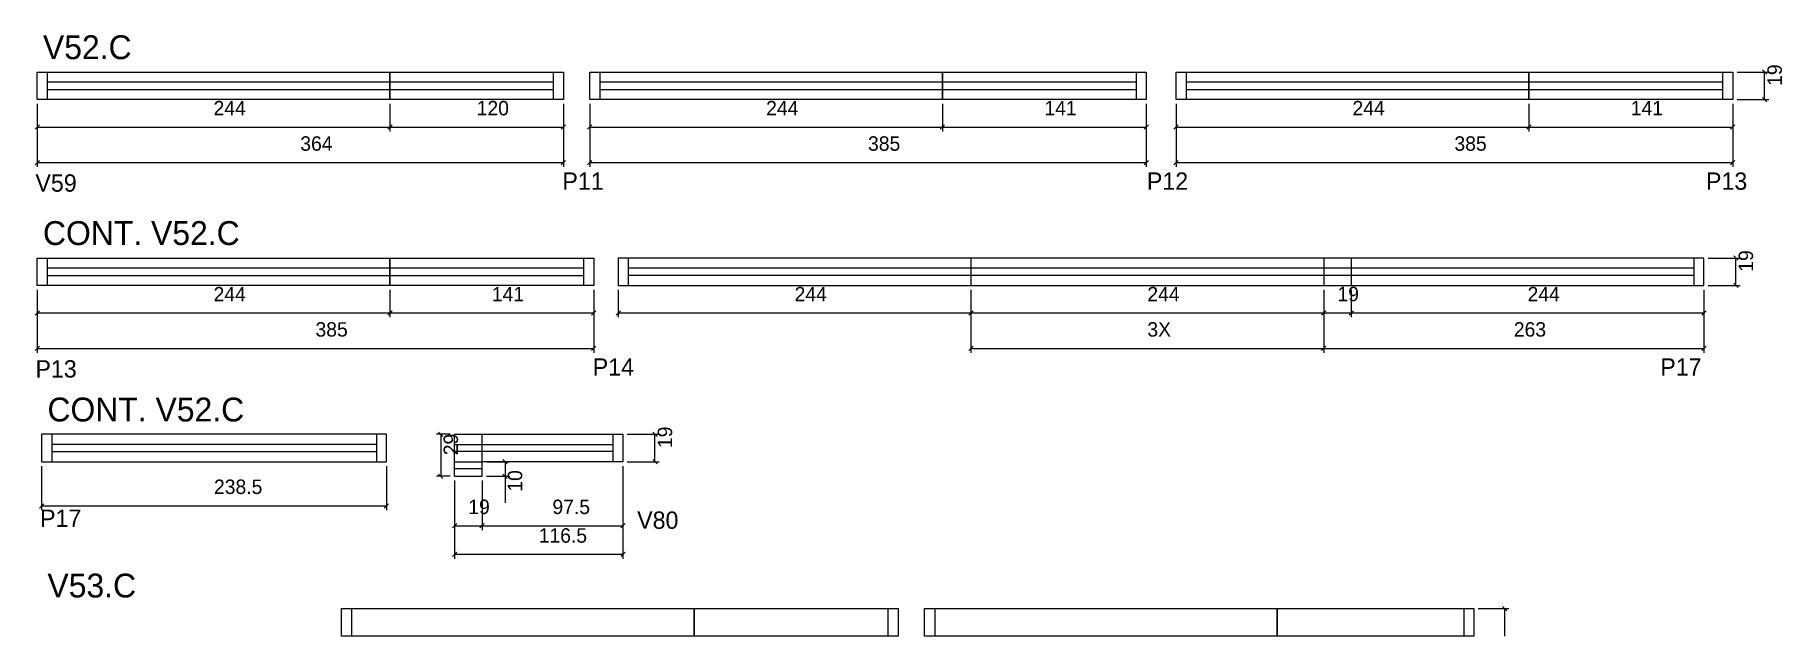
# Model space of a CAD drawing. Header units: metres. Extents: x 4075 to 5284, y 1194 to 1610.
import ezdxf

# ---------------------------------------------------------------- set-up
doc = ezdxf.new("R2010")
doc.units = ezdxf.units.M
for name, color, linetype in [('00 - FELIPE', 7, 'Continuous'), ('5', 7, 'Continuous'), ('COTA', 7, 'Continuous'), ('NOMENCLATURA', 7, 'Continuous'), ('Painéis', 7, 'Continuous'), ('SARR_2.2x7', 7, 'Continuous'), ('SARR_EDITAR', 7, 'Continuous')]:
    doc.layers.add(name, color=color, linetype=linetype)

msp = doc.modelspace()

# ---------------------------------------------------------------- linework, layer by layer
at = {"layer": '00 - FELIPE', "color": 4, "lineweight": 25}
for p, q in [((4966.8, 1433.7), (4966.8, 1390.1)), ((4985.8, 1433.7), (4985.8, 1414.7)), ((5229.8, 1433.7), (5229.8, 1390.1)), ((5229.8, 1433.7), (5229.8, 1414.7)), ((4985.8, 1417.7), (5229.8, 1417.7)), ((4966.8, 1393.1), (5229.8, 1393.1))]:
    msp.add_line(p, q, dxfattribs=at)
at = {"layer": '00 - FELIPE', "color": 0, "lineweight": 25}
for p, q in [((4987.3, 1419.2), (4984.3, 1416.2)), ((5228.3, 1416.2), (5231.3, 1419.2)), ((4968.3, 1394.6), (4965.3, 1391.6)), ((5228.3, 1391.6), (5231.3, 1394.6))]:
    msp.add_line(p, q, dxfattribs=at)
at = {"layer": 'COTA', "color": 4, "lineweight": 25}
for p, q in [((5252.7, 1584.3), (5274.8, 1584.3)), ((5271.8, 1565.3), (5271.8, 1584.3)), ((4076.9, 1562.3), (4076.9, 1543.3)), ((4076.9, 1562.3), (4076.9, 1518.7)), ((4320.9, 1562.3), (4320.9, 1543.3)), ((4320.9, 1562.3), (4320.9, 1543.3)), ((4440.9, 1562.3), (4440.9, 1543.3)), ((4440.9, 1562.3), (4440.9, 1518.7)), ((4459.1, 1562.3), (4459.1, 1543.3)), ((4459.1, 1562.3), (4459.1, 1518.7)), ((4703.1, 1562.3), (4703.1, 1543.3)), ((4703.1, 1562.3), (4703.1, 1543.3)), ((4844.1, 1562.3), (4844.1, 1543.3)), ((4844.1, 1562.3), (4844.1, 1518.7)), ((4864.7, 1562.3), (4864.7, 1543.3)), ((4864.7, 1562.3), (4864.7, 1518.7)), ((5108.7, 1562.3), (5108.7, 1543.3)), ((5108.7, 1562.3), (5108.7, 1543.3)), ((5249.7, 1562.3), (5249.7, 1543.3)), ((5249.7, 1562.3), (5249.7, 1518.7)), ((5252.7, 1565.3), (5274.8, 1565.3)), ((4076.9, 1546.3), (4320.9, 1546.3)), ((4320.9, 1546.3), (4440.9, 1546.3)), ((4459.1, 1546.3), (4703.1, 1546.3)), ((4703.1, 1546.3), (4844.1, 1546.3)), ((4864.7, 1546.3), (5108.7, 1546.3)), ((5108.7, 1546.3), (5249.7, 1546.3)), ((4076.9, 1521.7), (4440.9, 1521.7)), ((4459.1, 1521.7), (4844.1, 1521.7)), ((4864.7, 1521.7), (5249.7, 1521.7)), ((5232.8, 1455.7), (5254.9, 1455.7)), ((5251.9, 1436.7), (5251.9, 1455.7)), ((4076.9, 1433.7), (4076.9, 1414.7)), ((4076.9, 1433.7), (4076.9, 1390.1)), ((4320.9, 1433.7), (4320.9, 1414.7)), ((4320.9, 1433.7), (4320.9, 1414.7)), ((4461.9, 1433.7), (4461.9, 1414.7)), ((4461.9, 1433.7), (4461.9, 1390.1)), ((4478.8, 1433.7), (4478.8, 1414.7)), ((4722.8, 1433.7), (4722.8, 1390.1)), ((4722.8, 1433.7), (4722.8, 1414.7)), ((4722.8, 1433.7), (4722.8, 1414.7)), ((4966.8, 1433.7), (4966.8, 1390.1)), ((4966.8, 1433.7), (4966.8, 1414.7)), ((4966.8, 1433.7), (4966.8, 1414.7)), ((4985.8, 1433.7), (4985.8, 1414.7)), ((5232.8, 1436.7), (5254.9, 1436.7)), ((4076.9, 1417.7), (4320.9, 1417.7)), ((4320.9, 1417.7), (4461.9, 1417.7)), ((4478.8, 1417.7), (4722.8, 1417.7)), ((4722.8, 1417.7), (4966.8, 1417.7)), ((4966.8, 1417.7), (4985.8, 1417.7)), ((4076.9, 1393.1), (4461.9, 1393.1)), ((4722.8, 1393.1), (4966.8, 1393.1)), ((4485.1, 1333.7), (4507.2, 1333.7)), ((4504.2, 1314.7), (4504.2, 1333.7)), ((4080, 1311.7), (4080, 1281.1)), ((4318.5, 1311.7), (4318.5, 1281.1)), ((4482.1, 1311.7), (4482.1, 1247.6)), ((4485.1, 1314.7), (4507.2, 1314.7)), ((4365.6, 1301.7), (4365.6, 1247.6)), ((4080, 1284.1), (4318.5, 1284.1)), ((4482.1, 1250.6), (4365.6, 1250.6))]:
    msp.add_line(p, q, dxfattribs=at)
at = {"layer": 'COTA', "color": 0, "lineweight": 25}
for p, q in [((5273.3, 1582.8), (5270.3, 1585.8)), ((5270.3, 1566.8), (5273.3, 1563.8)), ((4078.4, 1547.8), (4075.4, 1544.8)), ((4319.4, 1544.8), (4322.4, 1547.8)), ((4322.4, 1547.8), (4319.4, 1544.8)), ((4439.4, 1544.8), (4442.4, 1547.8)), ((4460.6, 1547.8), (4457.6, 1544.8)), ((4701.6, 1544.8), (4704.6, 1547.8)), ((4704.6, 1547.8), (4701.6, 1544.8)), ((4842.6, 1544.8), (4845.6, 1547.8)), ((4866.2, 1547.8), (4863.2, 1544.8)), ((5107.2, 1544.8), (5110.2, 1547.8)), ((5110.2, 1547.8), (5107.2, 1544.8)), ((5248.2, 1544.8), (5251.2, 1547.8)), ((4078.4, 1523.2), (4075.4, 1520.2)), ((4439.4, 1520.2), (4442.4, 1523.2)), ((4460.6, 1523.2), (4457.6, 1520.2)), ((4842.6, 1520.2), (4845.6, 1523.2)), ((4866.2, 1523.2), (4863.2, 1520.2)), ((5248.2, 1520.2), (5251.2, 1523.2)), ((5253.4, 1454.2), (5250.4, 1457.2)), ((5250.4, 1438.2), (5253.4, 1435.2)), ((4078.4, 1419.2), (4075.4, 1416.2)), ((4319.4, 1416.2), (4322.4, 1419.2)), ((4322.4, 1419.2), (4319.4, 1416.2)), ((4460.4, 1416.2), (4463.4, 1419.2)), ((4480.3, 1419.2), (4477.3, 1416.2)), ((4721.3, 1416.2), (4724.3, 1419.2)), ((4724.3, 1419.2), (4721.3, 1416.2)), ((4965.3, 1416.2), (4968.3, 1419.2)), ((4968.3, 1419.2), (4965.3, 1416.2)), ((4984.3, 1416.2), (4987.3, 1419.2)), ((4078.4, 1394.6), (4075.4, 1391.6)), ((4460.4, 1391.6), (4463.4, 1394.6)), ((4724.3, 1394.6), (4721.3, 1391.6)), ((4965.3, 1391.6), (4968.3, 1394.6)), ((4505.7, 1332.2), (4502.7, 1335.2)), ((4502.7, 1316.2), (4505.7, 1313.2)), ((4081.5, 1285.6), (4078.5, 1282.6)), ((4317, 1282.6), (4320, 1285.6)), ((4367.1, 1252.1), (4364.1, 1249.1)), ((4480.6, 1249.1), (4483.6, 1252.1))]:
    msp.add_line(p, q, dxfattribs=at)
at = {"layer": 'Painéis', "color": 200, "lineweight": 25}
for p, q in [((4722.8, 1455.7), (4722.8, 1436.7)), ((4966.8, 1455.7), (4966.8, 1436.7)), ((4985.8, 1455.7), (4985.8, 1436.7)), ((4365.6, 1304.7), (4365.6, 1333.7)), ((4365.6, 1333.7), (4482.1, 1333.7)), ((4384.6, 1314.7), (4384.6, 1333.7)), ((4482.1, 1333.7), (4482.1, 1314.7)), ((4482.1, 1314.7), (4384.6, 1314.7)), ((4384.6, 1304.7), (4384.6, 1314.7)), ((4365.6, 1304.7), (4384.6, 1304.7))]:
    msp.add_line(p, q, dxfattribs=at)
at = {"layer": 'Painéis', "color": 4, "lineweight": 25}
for p, q in [((4362.6, 1333.7), (4353.1, 1333.7)), ((4356.1, 1333.7), (4356.1, 1304.7)), ((4387.6, 1314.7), (4403.5, 1314.7)), ((4400.5, 1314.7), (4400.5, 1304.7)), ((4482.1, 1311.7), (4482.1, 1267.4)), ((4362.6, 1304.7), (4353.1, 1304.7)), ((4365.6, 1301.7), (4365.6, 1267.4)), ((4384.6, 1301.7), (4384.6, 1267.4)), ((4384.6, 1301.7), (4384.6, 1267.4)), ((4387.6, 1304.7), (4403.5, 1304.7)), ((4400.5, 1304.7), (4400.5, 1286.2)), ((4365.6, 1270.4), (4384.6, 1270.4)), ((4384.6, 1270.4), (4482.1, 1270.4)), ((5073.7, 1213.1), (5094.9, 1213.1)), ((5091.9, 1213.1), (5091.9, 1194.1))]:
    msp.add_line(p, q, dxfattribs=at)
at = {"layer": 'Painéis', "color": 0, "lineweight": 25}
for p, q in [((4357.6, 1332.2), (4354.6, 1335.2)), ((4354.6, 1306.2), (4357.6, 1303.2)), ((4402, 1313.2), (4399, 1316.2)), ((4399, 1306.2), (4402, 1303.2)), ((4367.1, 1271.9), (4364.1, 1268.9)), ((4383.1, 1268.9), (4386.1, 1271.9)), ((4386.1, 1271.9), (4383.1, 1268.9)), ((4480.6, 1268.9), (4483.6, 1271.9)), ((5093.4, 1211.6), (5090.4, 1214.6))]:
    msp.add_line(p, q, dxfattribs=at)
at = {"layer": 'Painéis', "color": 200, "lineweight": 25}
for points in [[(4320.9, 1565.3), (4076.9, 1565.3), (4076.9, 1584.3), (4320.9, 1584.3)], [(4320.9, 1584.3), (4440.9, 1584.3), (4440.9, 1565.3), (4320.9, 1565.3)], [(4703.1, 1565.3), (4459.1, 1565.3), (4459.1, 1584.3), (4703.1, 1584.3)], [(4703.1, 1584.3), (4844.1, 1584.3), (4844.1, 1565.3), (4703.1, 1565.3)], [(5108.7, 1565.3), (4864.7, 1565.3), (4864.7, 1584.3), (5108.7, 1584.3)], [(5108.7, 1584.3), (5249.7, 1584.3), (5249.7, 1565.3), (5108.7, 1565.3)], [(4320.9, 1436.7), (4076.9, 1436.7), (4076.9, 1455.7), (4320.9, 1455.7)], [(4320.9, 1455.7), (4461.9, 1455.7), (4461.9, 1436.7), (4320.9, 1436.7)], [(4531.4, 1194.1), (4287.4, 1194.1), (4287.4, 1213.1), (4531.4, 1213.1)], [(4531.4, 1213.1), (4672.4, 1213.1), (4672.4, 1194.1), (4531.4, 1194.1)], [(4934.7, 1194.1), (4690.7, 1194.1), (4690.7, 1213.1), (4934.7, 1213.1)], [(4934.7, 1213.1), (5070.7, 1213.1), (5070.7, 1194.1), (4934.7, 1194.1)]]:
    msp.add_lwpolyline(points, close=True, dxfattribs=at)
for points in [[(4478.8, 1455.7), (4478.8, 1436.7), (5229.8, 1436.7), (5229.8, 1455.7), (4478.8, 1455.7)], [(4080, 1333.7), (4080, 1314.7), (4318.5, 1314.7), (4318.5, 1333.7), (4080, 1333.7)]]:
    msp.add_lwpolyline(points, dxfattribs=at)
at = {"layer": 'SARR_2.2x7', "color": 40, "lineweight": 25}
for p, q in [((4083.9, 1584.3), (4083.9, 1565.3)), ((4433.9, 1584.3), (4433.9, 1565.3)), ((4466.1, 1584.3), (4466.1, 1565.3)), ((4837.1, 1584.3), (4837.1, 1565.3)), ((4871.7, 1584.3), (4871.7, 1565.3)), ((5242.7, 1584.3), (5242.7, 1565.3)), ((4320.9, 1577.3), (4083.9, 1577.3)), ((4083.9, 1572.3), (4320.9, 1572.3)), ((4433.9, 1577.3), (4320.9, 1577.3)), ((4320.9, 1572.3), (4433.9, 1572.3)), ((4703.1, 1577.3), (4466.1, 1577.3)), ((4466.1, 1572.3), (4703.1, 1572.3)), ((4837.1, 1577.3), (4703.1, 1577.3)), ((4703.1, 1572.3), (4837.1, 1572.3)), ((5108.7, 1577.3), (4871.7, 1577.3)), ((4871.7, 1572.3), (5108.7, 1572.3)), ((5242.7, 1577.3), (5108.7, 1577.3)), ((5108.7, 1572.3), (5242.7, 1572.3)), ((4083.9, 1455.7), (4083.9, 1436.7)), ((4454.9, 1455.7), (4454.9, 1436.7)), ((4485.8, 1455.7), (4485.8, 1436.7)), ((5222.8, 1455.7), (5222.8, 1436.7)), ((4320.9, 1448.7), (4083.9, 1448.7)), ((4083.9, 1443.7), (4320.9, 1443.7)), ((4454.9, 1448.7), (4320.9, 1448.7)), ((4320.9, 1443.7), (4454.9, 1443.7)), ((4722.8, 1448.7), (4485.8, 1448.7)), ((4722.8, 1443.7), (4485.8, 1443.7)), ((4966.8, 1448.7), (4722.8, 1448.7)), ((4966.8, 1443.7), (4722.8, 1443.7)), ((5222.8, 1448.7), (4966.8, 1448.7)), ((5222.8, 1443.7), (4966.8, 1443.7)), ((4087, 1333.7), (4087, 1314.7)), ((4311.5, 1333.7), (4311.5, 1314.7)), ((4475.1, 1333.7), (4475.1, 1314.7)), ((4311.5, 1326.7), (4087, 1326.7)), ((4087, 1321.7), (4311.5, 1321.7)), ((4365.6, 1326.7), (4475.1, 1326.7)), ((4475.1, 1321.7), (4365.6, 1321.7)), ((4294.4, 1213.1), (4294.4, 1194.1)), ((4665.4, 1213.1), (4665.4, 1194.1)), ((4697.7, 1213.1), (4697.7, 1194.1)), ((5063.7, 1213.1), (5063.7, 1194.1))]:
    msp.add_line(p, q, dxfattribs=at)
at = {"layer": 'SARR_EDITAR', "color": 141, "lineweight": 25}
for p, q in [((4365.6, 1314.7), (4384.6, 1314.7)), ((4384.6, 1309.7), (4365.6, 1309.7))]:
    msp.add_line(p, q, dxfattribs=at)

# ---------------------------------------------------------------- texts
at = {"layer": '00 - FELIPE', "color": 240, "lineweight": 25}
for s, p in [('244', (5107.8, 1425.7)), ('263', (5098.3, 1401.3))]:
    msp.add_text(s, height=10, dxfattribs=at).set_placement(p)
at = {"layer": '5', "color": 5, "lineweight": 25}
for s, p in [('V59', (4075.7, 1501.6)), ('P11', (4440.2, 1502.9)), ('P12', (4844.5, 1502.9)), ('P13', (5231.2, 1502.9)), ('P13', (4075.7, 1373)), ('P14', (4461.2, 1374.3)), ('P17', (5199.6, 1374.3)), ('P17', (4078.9, 1269.6)), ('V80', (4491.9, 1268.3))]:
    msp.add_text(s, height=12, rotation=360, dxfattribs=at).set_placement(p)
at = {"layer": 'COTA', "color": 240, "lineweight": 25}
for p in [(5283.7, 1574.8), (5263.8, 1446.2), (4516.1, 1324.2)]:
    msp.add_text('19', height=10, rotation=90, dxfattribs=at).set_placement(p)
for s, p in [('244', (4198.9, 1554.4)), ('120', (4380.9, 1554.4)), ('244', (4581.1, 1554.4)), ('141', (4773.6, 1554.4)), ('244', (4986.7, 1554.4)), ('141', (5179.2, 1554.4)), ('364', (4258.9, 1529.9)), ('385', (4651.6, 1529.9)), ('385', (5057.2, 1529.9)), ('244', (4198.9, 1425.7)), ('141', (4391.4, 1425.7)), ('244', (4600.8, 1425.7)), ('244', (4844.8, 1425.7)), ('19', (4976.3, 1425.8)), ('385', (4269.4, 1401.3)), ('3X', (4844.8, 1401.3)), ('238.5', (4199.2, 1292.4)), ('116.5', (4423.8, 1258.7))]:
    msp.add_text(s, height=10, dxfattribs=at).set_placement(p)
at = {"layer": 'NOMENCLATURA', "color": 7, "lineweight": 25}
for s, p in [('V52.C', (4080.9, 1593.3)), ('CONT. V52.C', (4080.9, 1464.7)), ('CONT. V52.C', (4084, 1342.6)), ('V53.C', (4084, 1220.8))]:
    msp.add_text(s, height=16.5, dxfattribs=at).set_placement(p)
at = {"layer": 'Painéis', "color": 240, "lineweight": 25}
for s, p in [('29', (4368, 1319.2)), ('10', (4412.4, 1294))]:
    msp.add_text(s, height=10, rotation=90, dxfattribs=at).set_placement(p)
for s, p in [('19', (4375.1, 1278.5)), ('97.5', (4433.3, 1278.5))]:
    msp.add_text(s, height=10, dxfattribs=at).set_placement(p)

doc.saveas('drawing.dxf')
